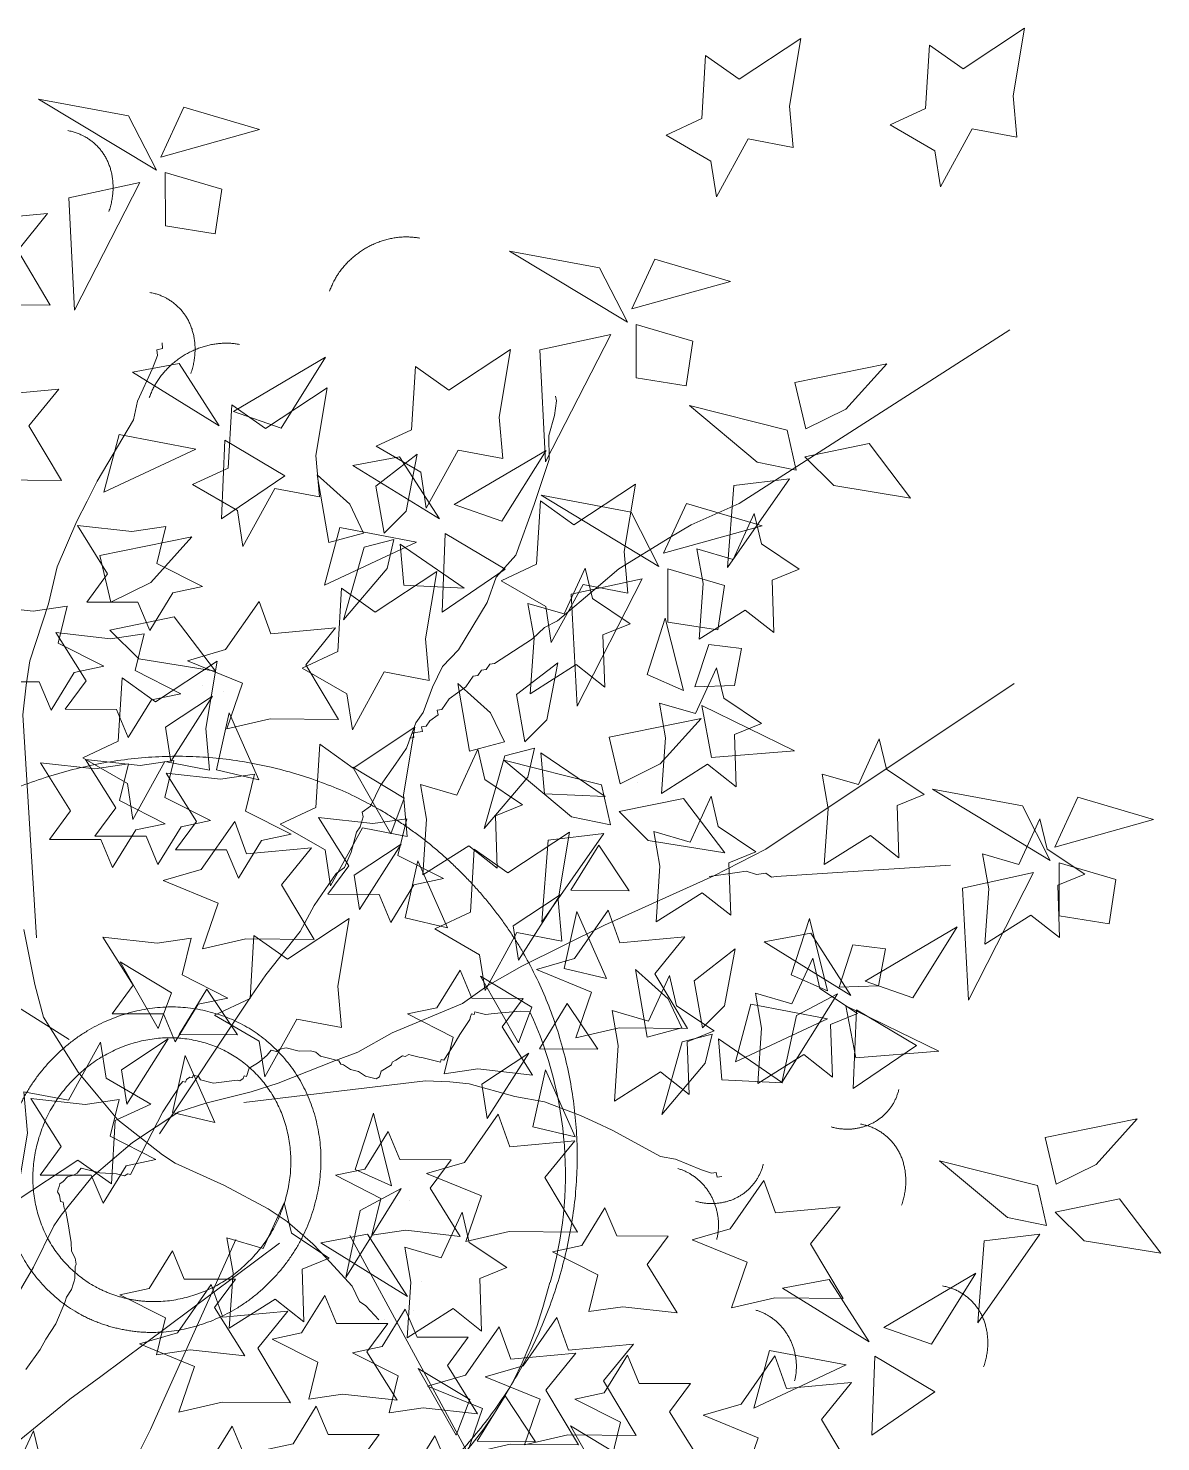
# Model space of a CAD drawing. Header units: millimetres. Extents: x 14385 to 129787, y 107826 to 186798.
# Drawn here: x 39644 to 40113, y 123360 to 123946 of the extents above; entities that cross this region are included whole.
import ezdxf

# ---------------------------------------------------------------- set-up
doc = ezdxf.new("R2010")
doc.units = ezdxf.units.MM
doc.header["$LTSCALE"] = 1000

# ---------------------------------------------------------------- blocks, each defined once
blk = doc.blocks.new('WWD')
at = {"color": 251, "linetype": 'Continuous', "lineweight": 5}
for p, q in [((-5.35, 253.11), (16.37, 249.04)), ((23.1, 235.89), (-5.35, 253.11)), ((-5.35, 253.11), (-5.35, 253.11)), ((24.17, 239.1), (29.77, 251.15)), ((29.77, 251.15), (48.01, 245.75)), ((16.37, 249.04), (23.1, 235.89)), ((48.01, 245.75), (24.17, 239.1)), ((24.17, 239.1), (24.17, 239.1)), ((19.09, 232.95), (1.94, 229.23)), ((3.34, 202.15), (19.09, 232.95)), ((19.09, 232.95), (19.09, 232.95)), ((25.25, 235.35), (38.93, 231.3)), ((25.28, 222.48), (25.25, 235.35)), ((25.25, 235.35), (25.25, 235.35)), ((1.94, 229.23), (3.34, 202.15)), ((38.93, 231.3), (37.34, 220.58)), ((37.34, 220.58), (25.28, 222.48)), ((108.39, 216.4), (130.12, 212.33)), ((136.85, 199.18), (108.39, 216.4)), ((108.39, 216.4), (108.39, 216.4)), ((130.12, 212.33), (136.85, 199.18)), ((137.91, 202.4), (143.51, 214.45)), ((143.51, 214.45), (161.76, 209.05)), ((161.76, 209.05), (137.91, 202.4)), ((137.91, 202.4), (137.91, 202.4)), ((138.99, 198.64), (152.67, 194.59)), ((139.02, 185.77), (138.99, 198.64)), ((138.99, 198.64), (138.99, 198.64)), ((132.83, 196.24), (115.68, 192.53)), ((117.08, 165.45), (132.83, 196.24)), ((132.83, 196.24), (132.83, 196.24)), ((152.67, 194.59), (151.09, 183.87)), ((115.68, 192.53), (117.08, 165.45)), ((28.57, 189.23), (17.31, 187.11)), ((38.25, 174.2), (28.57, 189.23)), ((63.95, 190.76), (41.73, 177.67)), ((53.26, 173.63), (63.95, 190.76)), ((177.29, 184.68), (199.53, 189.19)), ((199.53, 189.19), (189.64, 178.22)), ((17.31, 187.11), (38.25, 174.2)), ((151.09, 183.87), (139.02, 185.77)), ((179.99, 173.42), (177.29, 184.68)), ((41.73, 177.67), (53.26, 173.63)), ((41.73, 177.67), (41.73, 177.67)), ((151.83, 179.11), (175.44, 173.16)), ((168.22, 165.4), (151.83, 179.11)), ((151.83, 179.11), (151.83, 179.11)), ((189.64, 178.22), (179.99, 173.42)), ((38.25, 174.2), (38.25, 174.2)), ((14.13, 172.11), (10.41, 158.17)), ((32.63, 168.58), (14.13, 172.11)), ((38.84, 151.68), (39.6, 170.71)), ((39.6, 170.71), (54.09, 162.1)), ((39.6, 170.71), (39.6, 170.71)), ((175.44, 173.16), (177.6, 163.51)), ((179.99, 173.42), (179.99, 173.42)), ((10.41, 158.17), (32.63, 168.58)), ((32.63, 168.58), (32.63, 168.58)), ((76.11, 159.64), (86.07, 167.3)), ((86.07, 167.3), (83.44, 153.54)), ((117.21, 168.26), (94.99, 155.17)), ((106.52, 151.13), (117.21, 168.26)), ((179.74, 166.72), (195.28, 169.9)), ((195.28, 169.9), (205.23, 156.74)), ((81.83, 166.73), (70.57, 164.61)), ((70.57, 164.61), (91.51, 151.7)), ((91.51, 151.7), (81.83, 166.73)), ((177.6, 163.51), (168.22, 165.4)), ((186.73, 159.73), (179.74, 166.72)), ((179.74, 166.72), (179.74, 166.72)), ((54.09, 162.1), (38.84, 151.68)), ((64.77, 145.99), (61.94, 162.34)), ((61.94, 162.34), (69.83, 155.27)), ((161.03, 139.95), (176, 161.36)), ((176, 161.36), (162.6, 159.78)), ((176, 161.36), (176, 161.36)), ((78.11, 148.22), (76.11, 159.64)), ((116.03, 157.41), (137.75, 153.34)), ((144.48, 140.19), (116.03, 157.41)), ((116.03, 157.41), (116.03, 157.41)), ((162.6, 159.78), (161.03, 139.95)), ((205.23, 156.74), (186.73, 159.73)), ((69.83, 155.27), (73.16, 148.25)), ((94.99, 155.17), (106.52, 151.13)), ((94.99, 155.17), (94.99, 155.17)), ((145.55, 143.4), (151.15, 155.45)), ((151.15, 155.45), (169.39, 150.05)), ((83.44, 153.54), (78.11, 148.22)), ((91.51, 151.7), (91.51, 151.7)), ((137.75, 153.34), (144.48, 140.19)), ((9.43, 142.83), (31.67, 147.34)), ((31.67, 147.34), (21.78, 136.37)), ((67.39, 149.6), (63.67, 135.67)), ((73.16, 148.25), (64.77, 145.99)), ((85.89, 146.08), (67.39, 149.6)), ((73.16, 148.25), (73.16, 148.25)), ((78.11, 148.22), (78.11, 148.22)), ((92.1, 129.18), (92.86, 148.21)), ((92.86, 148.21), (107.35, 139.6)), ((92.86, 148.21), (92.86, 148.21)), ((169.39, 150.05), (145.55, 143.4)), ((63.67, 135.67), (85.89, 146.08)), ((68.31, 127.29), (73.25, 144.89)), ((73.25, 144.89), (80.44, 146.71)), ((80.44, 146.71), (78.82, 139.72)), ((81.99, 145.57), (82.85, 135.7)), ((97.48, 134.99), (81.99, 145.57)), ((81.99, 145.57), (81.99, 145.57)), ((85.89, 146.08), (85.89, 146.08)), ((145.55, 143.4), (145.55, 143.4)), ((12.14, 131.56), (9.43, 142.83)), ((78.82, 139.72), (68.31, 127.29)), ((107.35, 139.6), (92.1, 129.18)), ((140.47, 137.25), (123.32, 133.53)), ((124.72, 106.45), (140.47, 137.25)), ((140.47, 137.25), (140.47, 137.25)), ((146.63, 139.65), (160.31, 135.6)), ((146.65, 126.78), (146.63, 139.65)), ((146.63, 139.65), (146.63, 139.65)), ((21.78, 136.37), (12.14, 131.56)), ((82.85, 135.7), (97.48, 134.99)), ((123.32, 133.53), (124.72, 106.45)), ((160.31, 135.6), (158.72, 124.88)), ((12.14, 131.56), (12.14, 131.56)), ((11.89, 124.86), (27.43, 128.05)), ((27.43, 128.05), (37.37, 114.89)), ((68.31, 127.29), (68.31, 127.29)), ((141.6, 114.12), (146.02, 127.74)), ((146.02, 127.74), (150.39, 110.25)), ((158.72, 124.88), (146.65, 126.78)), ((18.87, 117.88), (11.89, 124.86)), ((11.89, 124.86), (11.89, 124.86)), ((153.19, 111.14), (156.5, 121.35)), ((156.5, 121.35), (164.39, 120.42)), ((164.39, 120.42), (162.71, 111.45)), ((37.37, 114.89), (18.87, 117.88)), ((110.1, 109.26), (120.06, 116.92)), ((120.06, 116.92), (117.42, 103.17)), ((150.39, 110.25), (141.6, 114.12)), ((34.16, 111.36), (34.16, 111.36)), ((39.26, 109.94), (39.26, 109.94)), ((98.75, 95.62), (95.93, 111.96)), ((95.93, 111.96), (103.81, 104.9)), ((112.1, 97.84), (110.1, 109.26)), ((150.39, 110.25), (150.39, 110.25)), ((162.71, 111.45), (153.19, 111.14)), ((153.19, 111.14), (153.19, 111.14)), ((36.65, 108.86), (25.31, 101.36)), ((26.62, 93.08), (36.65, 108.86)), ((36.65, 108.86), (36.65, 108.86)), ((154.82, 106.64), (157.18, 94.04)), ((177.24, 95.69), (154.82, 106.64)), ((154.82, 106.64), (154.82, 106.64)), ((40.68, 104.84), (37.65, 91.07)), ((47.87, 88.64), (40.68, 104.84)), ((40.68, 104.84), (40.68, 104.84)), ((103.81, 104.9), (107.15, 97.88)), ((117.42, 103.17), (112.1, 97.84)), ((132.44, 99), (154.68, 103.51)), ((154.68, 103.51), (144.79, 92.54)), ((25.31, 101.36), (26.62, 93.08)), ((107.15, 97.88), (98.75, 95.62)), ((107.15, 97.88), (107.15, 97.88)), ((107.23, 94.51), (114.42, 96.34)), ((112.1, 97.84), (112.1, 97.84)), ((114.42, 96.34), (112.81, 89.35)), ((135.15, 87.73), (132.44, 99)), ((157.18, 94.04), (177.24, 95.69)), ((102.29, 76.92), (107.23, 94.51)), ((106.99, 93.42), (130.59, 87.47)), ((123.37, 79.72), (106.99, 93.42)), ((106.99, 93.42), (106.99, 93.42)), ((115.97, 95.2), (116.83, 85.32)), ((131.47, 84.62), (115.97, 95.2)), ((115.97, 95.2), (115.97, 95.2)), ((144.79, 92.54), (135.15, 87.73)), ((37.65, 91.07), (47.87, 88.64)), ((82.98, 84.25), (70.55, 91.76)), ((70.55, 91.76), (79.72, 75.63)), ((112.81, 89.35), (102.29, 76.92)), ((130.59, 87.47), (132.75, 77.82)), ((135.15, 87.73), (135.15, 87.73)), ((139.36, 88.1), (139.36, 88.1)), ((210.54, 86.43), (232.27, 82.36)), ((239, 69.21), (210.54, 86.43)), ((210.54, 86.43), (210.54, 86.43)), ((79.72, 75.63), (82.98, 84.25)), ((116.83, 85.32), (131.47, 84.62)), ((134.89, 81.03), (150.43, 84.21)), ((150.43, 84.21), (160.38, 71.06)), ((232.27, 82.36), (239, 69.21)), ((240.06, 72.43), (245.67, 84.48)), ((245.67, 84.48), (263.91, 79.07)), ((132.75, 77.82), (123.37, 79.72)), ((141.88, 74.05), (134.89, 81.03)), ((134.89, 81.03), (134.89, 81.03)), ((263.91, 79.07), (240.06, 72.43)), ((79.72, 75.63), (79.72, 75.63)), ((102.29, 76.92), (102.29, 76.92)), ((116.19, 54.27), (131.15, 75.68)), ((131.15, 75.68), (117.75, 74.1)), ((131.15, 75.68), (131.15, 75.68)), ((82.21, 73.14), (70.87, 65.63)), ((72.18, 57.35), (82.21, 73.14)), ((82.21, 73.14), (82.21, 73.14)), ((84.82, 74.21), (84.82, 74.21)), ((117.75, 74.1), (116.19, 54.27)), ((123.24, 62.01), (129.94, 72.93)), ((129.94, 72.93), (137.3, 61.89)), ((160.38, 71.06), (141.88, 74.05)), ((240.06, 72.43), (240.06, 72.43)), ((86.24, 69.11), (83.21, 55.34)), ((93.43, 52.91), (86.24, 69.11)), ((86.24, 69.11), (86.24, 69.11)), ((241.14, 68.67), (254.82, 64.62)), ((241.17, 55.8), (241.14, 68.67)), ((241.14, 68.67), (241.14, 68.67)), ((70.87, 65.63), (72.18, 57.35)), ((234.98, 66.27), (217.83, 62.55)), ((219.23, 35.48), (234.98, 66.27)), ((234.98, 66.27), (234.98, 66.27)), ((118.14, 63.43), (118.14, 63.43)), ((137.3, 61.89), (123.24, 62.01)), ((123.24, 62.01), (123.24, 62.01)), ((217.83, 62.55), (219.23, 35.48)), ((254.82, 64.62), (253.24, 53.9)), ((120.63, 60.94), (109.29, 53.43)), ((110.6, 45.16), (120.63, 60.94)), ((120.63, 60.94), (120.63, 60.94)), ((83.21, 55.34), (93.43, 52.91)), ((124.66, 56.91), (121.63, 43.14)), ((131.84, 40.71), (124.66, 56.91)), ((124.66, 56.91), (124.66, 56.91)), ((176.44, 41.59), (180.85, 55.21)), ((180.85, 55.21), (185.22, 37.72)), ((253.24, 53.9), (241.17, 55.8)), ((109.29, 53.43), (110.6, 45.16)), ((181.13, 51.64), (169.88, 49.52)), ((190.82, 36.61), (181.13, 51.64)), ((216.51, 53.18), (194.29, 40.09)), ((205.83, 36.04), (216.51, 53.18)), ((152.97, 40.17), (162.93, 47.83)), ((162.93, 47.83), (160.3, 34.08)), ((169.88, 49.52), (190.82, 36.61)), ((188.03, 38.61), (191.34, 48.82)), ((191.34, 48.82), (199.23, 47.89)), ((199.23, 47.89), (197.54, 38.92)), ((26.75, 37.23), (14.33, 44.74)), ((14.33, 44.74), (23.5, 28.61)), ((113.79, 33.77), (101.36, 41.29)), ((101.36, 41.29), (110.53, 25.15)), ((121.63, 43.14), (131.84, 40.71)), ((141.63, 26.53), (138.8, 42.87)), ((138.8, 42.87), (146.69, 35.8)), ((185.22, 37.72), (176.44, 41.59)), ((28.6, 27.19), (35.3, 38.11)), ((35.3, 38.11), (42.66, 27.06)), ((154.97, 28.75), (152.97, 40.17)), ((185.22, 37.72), (185.22, 37.72)), ((197.54, 38.92), (188.03, 38.61)), ((188.03, 38.61), (188.03, 38.61)), ((194.29, 40.09), (205.83, 36.04)), ((194.29, 40.09), (194.29, 40.09)), ((23.5, 28.61), (26.75, 37.23)), ((115.64, 23.73), (122.33, 34.65)), ((122.33, 34.65), (129.69, 23.61)), ((146.69, 35.8), (150.02, 28.78)), ((166.69, 34.52), (162.97, 20.59)), ((185.2, 30.99), (166.69, 34.52)), ((187.58, 37.01), (174.19, 15.57)), ((177.7, 31.73), (187.58, 37.01)), ((190.82, 36.61), (190.82, 36.61)), ((98.8, 30.82), (96.37, 27.16)), ((98.99, 31.49), (98.8, 30.82)), ((99.19, 32.15), (98.99, 31.49)), ((99.82, 31.99), (99.19, 32.15)), ((100.02, 32.66), (99.82, 31.99)), ((100.66, 32.5), (100.02, 32.66)), ((101.29, 32.34), (100.66, 32.5)), ((102.57, 32.03), (101.29, 32.34)), ((104.68, 32.23), (102.57, 32.03)), ((111, 32.81), (104.68, 32.23)), ((110.53, 25.15), (113.79, 33.77)), ((113.32, 32.65), (111, 32.81)), ((160.3, 34.08), (154.97, 28.75)), ((162.97, 20.59), (185.2, 30.99)), ((174.19, 15.57), (177.7, 31.73)), ((185.2, 30.99), (185.2, 30.99)), ((189.66, 34.11), (192.02, 21.51)), ((212.08, 23.16), (189.66, 34.11)), ((189.66, 34.11), (189.66, 34.11)), ((191.4, 14.09), (192.16, 33.12)), ((192.16, 33.12), (206.66, 24.51)), ((192.16, 33.12), (192.16, 33.12)), ((23.5, 28.61), (23.5, 28.61)), ((150.02, 28.78), (141.63, 26.53)), ((150.02, 28.78), (150.02, 28.78)), ((154.97, 28.75), (154.97, 28.75)), ((25.99, 26.11), (14.65, 18.61)), ((15.96, 10.33), (25.99, 26.11)), ((25.99, 26.11), (25.99, 26.11)), ((42.66, 27.06), (28.6, 27.19)), ((28.6, 27.19), (28.6, 27.19)), ((54.43, 23.94), (52.96, 23.59)), ((55.07, 23.78), (54.43, 23.94)), ((94.96, 24.66), (93.75, 22.82)), ((96.37, 27.16), (94.96, 24.66)), ((110.53, 25.15), (110.53, 25.15)), ((145.17, 7.83), (150.11, 25.42)), ((150.11, 25.42), (157.3, 27.24)), ((157.3, 27.24), (155.68, 20.26)), ((158.84, 26.1), (159.7, 16.23)), ((174.34, 15.53), (158.84, 26.1)), ((158.84, 26.1), (158.84, 26.1)), ((206.66, 24.51), (191.4, 14.09)), ((30.02, 22.09), (26.98, 8.32)), ((37.2, 5.89), (30.02, 22.09)), ((30.02, 22.09), (30.02, 22.09)), ((47.98, 20.55), (47.15, 20.04)), ((49.83, 22.22), (47.98, 20.55)), ((50.85, 23.39), (49.83, 22.22)), ((52.13, 23.08), (50.85, 23.39)), ((52.96, 23.59), (52.13, 23.08)), ((55.71, 23.63), (55.07, 23.78)), ((56.34, 23.47), (55.71, 23.63)), ((57.62, 23.16), (56.34, 23.47)), ((60.36, 23.19), (57.62, 23.16)), ((61.64, 22.88), (60.36, 23.19)), ((62.72, 21.9), (61.64, 22.88)), ((64.64, 21.43), (62.72, 21.9)), ((65.28, 21.28), (64.64, 21.43)), ((65.91, 21.12), (65.28, 21.28)), ((66.55, 20.97), (65.91, 21.12)), ((67.19, 20.81), (66.55, 20.97)), ((67.63, 19.99), (67.19, 20.81)), ((80.08, 20.49), (79.89, 19.83)), ((80.91, 21), (80.08, 20.49)), ((82.57, 22.01), (80.91, 21)), ((83.21, 21.85), (82.57, 22.01)), ((84.04, 22.36), (83.21, 21.85)), ((84.68, 22.2), (84.04, 22.36)), ((85.32, 22.05), (84.68, 22.2)), ((85.96, 21.89), (85.32, 22.05)), ((86.59, 21.73), (85.96, 21.89)), ((87.23, 21.58), (86.59, 21.73)), ((87.87, 21.42), (87.23, 21.58)), ((88.51, 21.27), (87.87, 21.42)), ((89.15, 21.11), (88.51, 21.27)), ((89.78, 20.95), (89.15, 21.11)), ((90.42, 20.8), (89.78, 20.95)), ((91.7, 20.48), (90.42, 20.8)), ((91.89, 21.15), (91.7, 20.48)), ((92.53, 20.99), (91.89, 21.15)), ((93.75, 22.82), (92.53, 20.99)), ((113.02, 22.66), (101.68, 15.15)), ((103, 6.88), (113.02, 22.66)), ((113.02, 22.66), (113.02, 22.66)), ((129.69, 23.61), (115.64, 23.73)), ((115.64, 23.73), (115.64, 23.73)), ((192.02, 21.51), (212.08, 23.16)), ((14.65, 18.61), (15.96, 10.33)), ((32.01, 17.35), (31.82, 16.69)), ((32.65, 17.2), (32.01, 17.35)), ((33.29, 17.04), (32.65, 17.2)), ((44.27, 17.19), (44.08, 16.53)), ((44.91, 17.03), (44.27, 17.19)), ((45.48, 19.03), (44.91, 17.03)), ((47.15, 20.04), (45.48, 19.03)), ((68.27, 19.83), (67.63, 19.99)), ((69.99, 18.7), (68.27, 19.83)), ((70.63, 18.54), (69.99, 18.7)), ((71.91, 18.23), (70.63, 18.54)), ((73.63, 17.1), (71.91, 18.23)), ((74.91, 16.78), (73.63, 17.1)), ((77.4, 18.3), (77.01, 16.98)), ((78.23, 18.81), (77.4, 18.3)), ((79.89, 19.83), (78.23, 18.81)), ((117.05, 18.63), (114.02, 4.86)), ((124.24, 2.43), (117.05, 18.63)), ((117.05, 18.63), (117.05, 18.63)), ((155.68, 20.26), (145.17, 7.83)), ((28.31, 14), (27.09, 12.17)), ((28.5, 14.66), (28.31, 14)), ((29.52, 15.83), (28.5, 14.66)), ((30.16, 15.68), (29.52, 15.83)), ((30.35, 16.34), (30.16, 15.68)), ((31.18, 16.85), (30.35, 16.34)), ((31.82, 16.69), (31.18, 16.85)), ((33.74, 16.22), (33.29, 17.04)), ((34.37, 16.06), (33.74, 16.22)), ((35.65, 15.75), (34.37, 16.06)), ((36.29, 15.6), (35.65, 15.75)), ((36.93, 15.44), (36.29, 15.6)), ((42.61, 16.18), (36.93, 15.44)), ((43.25, 16.02), (42.61, 16.18)), ((44.08, 16.53), (43.25, 16.02)), ((75.54, 16.63), (74.91, 16.78)), ((76.18, 16.47), (75.54, 16.63)), ((77.01, 16.98), (76.18, 16.47)), ((101.68, 15.15), (103, 6.88)), ((159.7, 16.23), (174.34, 15.53)), ((174.19, 15.57), (174.19, 15.57)), ((27.09, 12.17), (24.66, 8.5)), ((24.66, 8.5), (16.85, -6.64)), ((26.98, 8.32), (37.2, 5.89)), ((71.09, -5.47), (75.51, 8.14)), ((75.51, 8.14), (79.88, -9.34)), ((145.17, 7.83), (145.17, 7.83)), ((114.02, 4.86), (124.24, 2.43)), ((237.74, 2.26), (259.98, 6.77)), ((259.98, 6.77), (250.08, -4.2)), ((240.44, -9), (237.74, 2.26)), ((212.28, -3.31), (235.88, -9.26)), ((228.66, -17.02), (212.28, -3.31)), ((212.28, -3.31), (212.28, -3.31)), ((3.95, -6.32), (3.12, -6.83)), ((4.98, -5.15), (3.95, -6.32)), ((8.17, -5.94), (4.98, -5.15)), ((9.44, -6.25), (8.17, -5.94)), ((13.46, -6.52), (9.44, -6.25)), ((15.38, -6.99), (13.46, -6.52)), ((16.21, -6.49), (15.38, -6.99)), ((16.85, -6.64), (16.21, -6.49)), ((79.88, -9.34), (71.09, -5.47)), ((250.08, -4.2), (240.44, -9)), ((0.63, -8.35), (-0.2, -8.86)), ((1.65, -7.18), (0.63, -8.35)), ((3.12, -6.83), (1.65, -7.18)), ((82.23, -10.05), (68.85, -31.49)), ((72.35, -15.33), (82.23, -10.05)), ((79.88, -9.34), (79.88, -9.34)), ((235.88, -9.26), (238.05, -18.92)), ((240.44, -9), (240.44, -9)), ((84.31, -12.96), (84.31, -12.96)), ((240.19, -15.7), (255.73, -12.52)), ((255.73, -12.52), (265.68, -25.68)), ((68.85, -31.49), (72.35, -15.33)), ((238.05, -18.92), (228.66, -17.02)), ((247.17, -22.69), (240.19, -15.7)), ((240.19, -15.7), (240.19, -15.7)), ((74.06, -21.04), (62.81, -23.16)), ((62.81, -23.16), (83.75, -36.07)), ((83.75, -36.07), (74.06, -21.04)), ((221.48, -42.47), (236.45, -21.06)), ((223.05, -22.64), (221.48, -42.47)), ((236.45, -21.06), (223.05, -22.64)), ((236.45, -21.06), (236.45, -21.06)), ((265.68, -25.68), (247.17, -22.69)), ((220.99, -30.47), (198.76, -43.56)), ((210.3, -47.61), (220.99, -30.47)), ((68.85, -31.49), (68.85, -31.49)), ((87.22, -32.59), (87.22, -32.59)), ((117.75, -34.19), (118.17, -32.73)), ((185.6, -32), (174.35, -34.12)), ((174.35, -34.12), (195.29, -47.04)), ((195.29, -47.04), (185.6, -32)), ((83.75, -36.07), (83.75, -36.07)), ((116.42, -38.76), (117.75, -34.19)), ((85.09, -39.56), (85.09, -39.56)), ((78.13, -41.69), (78.13, -41.69)), ((198.76, -43.56), (210.3, -47.61)), ((198.76, -43.56), (198.76, -43.56)), ((195.29, -47.04), (195.29, -47.04)), ((171.17, -49.13), (167.44, -63.06)), ((189.67, -52.65), (171.17, -49.13)), ((195.87, -69.56), (196.64, -50.53)), ((196.64, -50.53), (211.13, -59.14)), ((196.64, -50.53), (196.64, -50.53)), ((98.77, -61), (86.34, -53.49)), ((86.34, -53.49), (95.51, -69.63)), ((167.44, -63.06), (189.67, -52.65)), ((189.67, -52.65), (189.67, -52.65)), ((95.51, -69.63), (98.77, -61)), ((100.61, -71.04), (107.31, -60.13)), ((107.31, -60.13), (114.67, -71.17)), ((211.13, -59.14), (195.87, -69.56)), ((135.55, -74.84), (123.12, -67.33)), ((123.12, -67.33), (132.29, -83.46)), ((95.51, -69.63), (95.51, -69.63)), ((114.67, -71.17), (100.61, -71.04)), ((100.61, -71.04), (100.61, -71.04))]:
    blk.add_line(p, q, dxfattribs=at)
at = {"color": 57, "linetype": 'Continuous', "lineweight": 5}
for p, q in [((-0.59, -10.19), (-0.78, -10.85)), ((-0.39, -9.52), (-0.59, -10.19)), ((-0.2, -8.86), (-0.39, -9.52)), ((-0.78, -10.85), (-0.33, -11.67)), ((-0.33, -11.67), (-0.08, -13.15)), ((-0.08, -13.15), (0.56, -13.31)), ((0.56, -13.31), (0.81, -14.79)), ((0.81, -14.79), (1.26, -15.61)), ((1.26, -15.61), (1.76, -18.58)), ((1.76, -18.58), (2.01, -20.06)), ((2.01, -20.06), (2.52, -23.03)), ((2.52, -23.03), (2.58, -25.18)), ((2.58, -25.18), (3.47, -26.82)), ((3.47, -26.82), (3.72, -28.3)), ((3.53, -28.96), (3.4, -31.78)), ((3.72, -28.3), (3.53, -28.96)), ((3.01, -33.1), (2.63, -34.43)), ((3.21, -32.44), (3.01, -33.1)), ((3.4, -31.78), (3.21, -32.44)), ((1.41, -36.26), (1.03, -37.59)), ((2.63, -34.43), (1.41, -36.26)), ((1.03, -37.59), (-1.15, -42.74)), ((-1.15, -42.74), (-3.58, -46.41)), ((-3.58, -46.41), (-4.99, -48.91)), ((-4.99, -48.91), (-8.45, -53.75))]:
    blk.add_line(p, q, dxfattribs=at)
for points in [[(-8.89, 52.57), (-6.28, 39.23), (-4.15, 31.37), (4.19, 18.09), (9, 12.32), (13.81, 6.55), (24.59, -1.89), (27.64, -3.92), (39.58, -9.26), (50.13, -14.96), (50.13, -14.96), (54.69, -18), (60.91, -23.41), (64.08, -26.8), (70.41, -33.58), (72.18, -37.33), (73.7, -38.34), (76.87, -41.73)], [(229.26, 197.35), (163.89, 155.44), (152.25, 150.27), (147.1, 147.2), (134.78, 139.63), (129.86, 135.44), (120.01, 127.06), (116.88, 125.45), (113.97, 122.71), (104.79, 116.75), (103.67, 116.58), (102.78, 115.3), (101.66, 115.13), (100.76, 113.85), (99.64, 113.68), (97.85, 111.11), (95.84, 109.66), (93.82, 108.21), (92.04, 105.63), (90.92, 105.47), (91.14, 104.35), (89.13, 102.9), (88.23, 101.61), (87.11, 101.45), (87.34, 100.32), (86.22, 100.16), (85.1, 100), (85.32, 98.87), (84.2, 98.71)], [(-5.85, 50.55), (-9.16, 104.34), (-8.36, 111.55), (-7.44, 117.39), (-2.92, 131.16), (-0.84, 140.1), (3.93, 151.12), (6.37, 155.95), (8.81, 160.78), (17.54, 175.63), (18.58, 180.1), (22.18, 188.03), (23.34, 191.13), (23.22, 192.5), (24.62, 192.86), (24.5, 194.23), (24.5, 194.23)], [(23.85, 3.16), (45.98, 36.46), (49.56, 41.61), (57.83, 52.07), (61.18, 58.34), (66.55, 66.06), (68.57, 67.51), (70.13, 71.21), (70.8, 73.62), (71.47, 76.03), (72.36, 77.32), (73.03, 79.73), (72.8, 80.85), (74.82, 82.3), (77.27, 87.29), (80.85, 92.44), (81.75, 93.72), (83.53, 96.3), (85.77, 102.41), (87.55, 104.98), (89.79, 111.09), (92.24, 116.07), (96.05, 120.1), (102.98, 131.52), (105.21, 137.63), (109.9, 142.94), (114.37, 155.15), (117.94, 166.08), (117.93, 171.86), (119.26, 176.69), (119.71, 180.22), (119.48, 181.34), (119.48, 181.34)], [(2.06, 25.95), (-37.42, 50.86)], [(230.29, 111.92), (170.29, 71.94), (157.75, 65.49), (131.33, 53.54), (111.4, 43.69), (103.12, 39.01), (97.07, 34.66), (80.06, 27.55), (71.77, 22.87), (66.4, 20.93), (52.51, 15.44), (46.02, 13.34), (35.04, 10.58), (28.55, 8.47), (17.35, 1.06), (12.43, -3.13), (7.51, -7.32), (0.13, -16.49), (-1.66, -19.06), (-6.58, -29.03), (-11.72, -37.88)], [(214.89, 68.04), (172.77, 65.36), (171.65, 65.2), (170.3, 66.16), (169.18, 66), (168.06, 65.83), (165.59, 66.63), (163.35, 66.3), (162.23, 66.14), (159.99, 65.81), (158.87, 65.65), (157.75, 65.49), (157.75, 65.49), (156.63, 65.32)], [(44.23, 10.76), (88.14, 16.01), (93.97, 15.7), (98.67, 15.23), (109.66, 12.21), (116.83, 10.94), (125.57, 7.59), (129.39, 5.83), (133.2, 4.08), (144.86, -2.32), (148.45, -2.95), (154.73, -5.51), (157.19, -6.3), (158.31, -6.14), (158.54, -7.26), (159.66, -7.1), (159.66, -7.1)], [(52.82, -23.23), (9.66, -55.45), (2.22, -60.93), (-9.62, -70.53), (-15.53, -75.33)], [(42.28, -22.31), (24.69, -61.51), (21.72, -68.26), (16.24, -79.16)], [(69.8, -21.37), (115.98, -106.39)]]:
    blk.add_lwpolyline(points, dxfattribs=at)
at = {"color": 251, "linetype": 'Continuous', "lineweight": 5}
for points in [[(230.07, 253.87), (232.81, 270.2), (217.92, 260.37), (209.82, 266.11), (208.89, 250.84), (200.32, 246.84), (211.11, 240.59), (212.45, 231.91), (220.14, 245.91), (230.95, 243.87), (230.07, 253.87)], [(175.99, 251.42), (178.73, 267.75), (163.84, 257.92), (155.74, 263.66), (154.81, 248.39), (146.24, 244.39), (157.04, 238.14), (158.37, 229.46), (166.06, 243.46), (176.87, 241.42), (175.99, 251.42)], [(-19, 203.51), (-2.52, 203.34), (-10.38, 216.55), (-3.18, 225.45), (-18.84, 224.01), (-21.65, 231.87), (-29.79, 220.21), (-38.98, 217.54), (-25.69, 212.1), (-29.48, 201.09), (-19, 203.51)], [(105.91, 176.26), (108.65, 192.59), (93.75, 182.76), (85.66, 188.5), (84.72, 173.23), (76.15, 169.23), (86.95, 162.98), (88.28, 154.3), (95.98, 168.3), (106.78, 166.26), (105.91, 176.26)], [(-16.31, 161.11), (0.17, 160.94), (-7.69, 174.15), (-0.49, 183.05), (-16.15, 181.61), (-18.96, 189.47), (-27.11, 177.81), (-36.29, 175.14), (-23, 169.71), (-26.79, 158.69), (-16.31, 161.11)], [(61.61, 167.01), (64.35, 183.35), (49.46, 173.52), (41.36, 179.25), (40.43, 163.98), (31.85, 159.98), (42.66, 153.73), (43.99, 145.06), (51.68, 159.05), (62.49, 157.02), (61.61, 167.01)], [(136.1, 143.79), (138.84, 160.12), (123.95, 150.29), (115.85, 156.03), (114.91, 140.76), (106.34, 136.76), (117.14, 130.51), (118.47, 121.83), (126.17, 135.83), (136.98, 133.79), (136.1, 143.79)], [(155.15, 136.07), (154.22, 122.66), (165.34, 129.68), (172.24, 124.25), (171.81, 136.92), (178.33, 139.58), (169.24, 145.65), (167.5, 153), (162.45, 141.93), (153.67, 144.48), (155.15, 136.07)], [(17.2, 148.64), (4.04, 150.09), (11.33, 138.44), (6.28, 131.58), (18.66, 131.55), (21.5, 124.77), (27.1, 133.85), (34.22, 135.34), (23.2, 140.94), (25.37, 149.83), (17.2, 148.64)], [(88.09, 122.7), (90.83, 139.03), (75.94, 129.2), (67.85, 134.94), (66.91, 119.67), (58.34, 115.67), (69.14, 109.42), (70.47, 100.74), (78.16, 114.74), (88.97, 112.71), (88.09, 122.7)], [(114.31, 122.89), (113.39, 109.48), (124.51, 116.5), (131.41, 111.07), (130.97, 123.73), (137.5, 126.39), (128.41, 132.46), (126.67, 139.81), (121.62, 128.74), (112.84, 131.3), (114.31, 122.89)], [(-6.64, 129.4), (-19.8, 130.85), (-12.51, 119.21), (-17.56, 112.35), (-5.18, 112.31), (-2.33, 105.53), (3.26, 114.61), (10.38, 116.11), (-0.64, 121.7), (1.53, 130.59), (-6.64, 129.4)], [(50.59, 103.43), (67.07, 103.26), (59.21, 116.47), (66.4, 125.38), (50.75, 123.93), (47.94, 131.79), (39.79, 120.13), (30.6, 117.46), (43.9, 112.03), (40.11, 101.01), (50.59, 103.43)], [(12.01, 122.77), (-1.15, 124.23), (6.14, 112.58), (1.09, 105.72), (13.47, 105.69), (16.32, 98.9), (21.91, 107.99), (29.03, 109.48), (18.01, 115.07), (20.18, 123.96), (12.01, 122.77)], [(35.07, 101.04), (37.81, 117.38), (22.92, 107.54), (14.82, 113.28), (13.88, 98.01), (5.31, 94.01), (16.11, 87.76), (17.45, 79.08), (25.14, 93.08), (35.95, 91.04), (35.07, 101.04)], [(146.05, 98.82), (145.12, 85.4), (156.24, 92.43), (163.14, 87), (162.71, 99.66), (169.24, 102.32), (160.14, 108.39), (158.41, 115.74), (153.35, 104.67), (144.58, 107.23), (146.05, 98.82)], [(82.8, 85.02), (85.54, 101.36), (70.64, 91.53), (62.55, 97.27), (61.61, 82), (53.04, 77.99), (63.84, 71.75), (65.17, 63.07), (72.86, 77.07), (83.67, 75.03), (82.8, 85.02)], [(88.35, 79.14), (87.43, 65.73), (98.55, 72.75), (105.45, 67.32), (105.01, 79.99), (111.54, 82.65), (102.44, 88.72), (100.71, 96.07), (95.66, 85), (86.88, 87.56), (88.35, 79.14)], [(185.35, 81.66), (184.42, 68.25), (195.54, 75.27), (202.44, 69.84), (202.01, 82.51), (208.54, 85.17), (199.44, 91.24), (197.71, 98.59), (192.66, 87.52), (183.88, 90.08), (185.35, 81.66)], [(8.23, 91.35), (-4.92, 92.81), (2.37, 81.16), (-2.69, 74.3), (9.69, 74.27), (12.54, 67.48), (18.13, 76.57), (25.25, 78.06), (14.23, 83.65), (16.4, 92.54), (8.23, 91.35)], [(19.16, 92.12), (6.01, 93.58), (13.3, 81.93), (8.24, 75.07), (20.62, 75.04), (23.47, 68.25), (29.06, 77.34), (36.19, 78.83), (25.17, 84.42), (27.34, 93.31), (19.16, 92.12)], [(38.63, 88.83), (25.47, 90.29), (32.76, 78.64), (27.71, 71.78), (40.08, 71.74), (42.93, 64.96), (48.53, 74.04), (55.65, 75.54), (44.63, 81.13), (46.8, 90.02), (38.63, 88.83)], [(144.73, 67.8), (143.81, 54.39), (154.93, 61.41), (161.83, 55.98), (161.39, 68.65), (167.92, 71.3), (158.82, 77.38), (157.09, 84.72), (152.04, 73.65), (143.26, 76.21), (144.73, 67.8)], [(44.72, 50.3), (61.2, 50.13), (53.34, 63.34), (60.53, 72.24), (44.88, 70.8), (42.07, 78.65), (33.92, 67), (24.73, 64.33), (38.03, 58.89), (34.24, 47.88), (44.72, 50.3)], [(75.42, 78.11), (62.26, 79.56), (69.55, 67.92), (64.5, 61.06), (76.88, 61.02), (79.72, 54.24), (85.32, 63.32), (92.44, 64.82), (81.42, 70.41), (83.59, 79.3), (75.42, 78.11)], [(224.13, 62.38), (223.21, 48.97), (234.32, 55.99), (241.23, 50.56), (240.79, 63.23), (247.32, 65.89), (238.22, 71.96), (236.49, 79.3), (231.44, 68.23), (222.66, 70.79), (224.13, 62.38)], [(120.14, 59.73), (122.88, 76.06), (107.99, 66.23), (99.89, 71.97), (98.95, 56.7), (90.38, 52.7), (101.18, 46.45), (102.51, 37.78), (110.2, 51.77), (121.01, 49.73), (120.14, 59.73)], [(66.92, 38.87), (69.66, 55.2), (54.77, 45.37), (46.67, 51.11), (45.73, 35.84), (37.17, 31.84), (47.96, 25.59), (49.3, 16.91), (56.99, 30.91), (67.8, 28.87), (66.92, 38.87)], [(134.89, 28.82), (151.37, 28.64), (143.51, 41.85), (150.71, 50.76), (135.05, 49.31), (132.24, 57.17), (124.09, 45.51), (114.91, 42.84), (128.2, 37.41), (124.41, 26.4), (134.89, 28.82)], [(23.33, 49.25), (10.18, 50.7), (17.47, 39.06), (12.41, 32.2), (24.79, 32.16), (27.64, 25.38), (33.23, 34.46), (40.35, 35.96), (29.33, 41.55), (31.51, 50.44), (23.33, 49.25)], [(169.28, 28.72), (168.35, 15.31), (179.47, 22.33), (186.37, 16.9), (185.94, 29.57), (192.47, 32.23), (183.37, 38.3), (181.64, 45.64), (176.58, 34.57), (167.8, 37.13), (169.28, 28.72)], [(100.75, 18.85), (113.91, 17.39), (106.62, 29.04), (111.67, 35.9), (99.3, 35.94), (96.45, 42.72), (90.85, 33.64), (83.73, 32.14), (94.75, 26.55), (92.58, 17.66), (100.75, 18.85)], [(134.66, 24.52), (133.74, 11.11), (144.86, 18.13), (151.76, 12.7), (151.32, 25.37), (157.85, 28.03), (148.75, 34.1), (147.02, 41.45), (141.97, 30.38), (133.19, 32.93), (134.66, 24.52)], [(-8.01, 3.35), (-10.75, -12.99), (4.14, -3.16), (12.24, -8.9), (13.17, 6.37), (21.74, 10.38), (10.94, 16.62), (9.61, 25.3), (1.92, 11.3), (-8.89, 13.34), (-8.01, 3.35)], [(5.94, 10.28), (-7.22, 11.74), (0.07, 0.09), (-4.98, -6.77), (7.39, -6.81), (10.24, -13.59), (15.84, -4.51), (22.96, -3.01), (11.94, 2.58), (14.11, 11.47), (5.94, 10.28)], [(108.31, -20.41), (124.79, -20.59), (116.93, -7.38), (124.13, 1.53), (108.47, 0.08), (105.66, 7.94), (97.51, -3.72), (88.33, -6.38), (101.62, -11.82), (97.83, -22.83), (108.31, -20.41)], [(83.36, -20.12), (96.51, -21.58), (89.22, -9.93), (94.28, -3.07), (81.9, -3.03), (79.05, 3.75), (73.46, -5.33), (66.33, -6.83), (77.35, -12.42), (75.18, -21.31), (83.36, -20.12)], [(172.46, -36.43), (188.94, -36.6), (181.08, -23.39), (188.28, -14.49), (172.62, -15.93), (169.81, -8.07), (161.67, -19.73), (152.48, -22.4), (165.77, -27.83), (161.98, -38.85), (172.46, -36.43)], [(41.63, -30.38), (40.7, -43.79), (51.82, -36.77), (58.72, -42.2), (58.29, -29.53), (64.82, -26.88), (55.72, -20.8), (53.99, -13.46), (48.93, -24.53), (40.15, -21.97), (41.63, -30.38)], [(84.57, -32.63), (83.64, -46.05), (94.76, -39.02), (101.66, -44.45), (101.23, -31.79), (107.76, -29.13), (98.66, -23.06), (96.93, -15.71), (91.87, -26.78), (83.1, -24.22), (84.57, -32.63)], [(135.76, -38.58), (148.92, -40.03), (141.63, -28.38), (146.68, -21.52), (134.3, -21.49), (131.45, -14.71), (125.86, -23.79), (118.74, -25.29), (129.76, -30.88), (127.59, -39.77), (135.76, -38.58)], [(31.27, -48.98), (44.43, -50.44), (37.14, -38.79), (42.19, -31.93), (29.81, -31.89), (26.96, -25.11), (21.37, -34.19), (14.25, -35.69), (25.27, -41.28), (23.1, -50.17), (31.27, -48.98)], [(39.02, -61.59), (55.5, -61.76), (47.64, -48.56), (54.83, -39.65), (39.17, -41.1), (36.36, -33.24), (28.22, -44.9), (19.03, -47.56), (32.32, -53), (28.54, -64.01), (39.02, -61.59)], [(68.06, -59.7), (81.22, -61.16), (73.93, -49.51), (78.98, -42.65), (66.6, -42.62), (63.76, -35.83), (58.16, -44.92), (51.04, -46.41), (62.06, -52), (59.89, -60.89), (68.06, -59.7)], [(87.53, -62.99), (100.68, -64.45), (93.39, -52.8), (98.44, -45.94), (86.07, -45.91), (83.22, -39.13), (77.62, -48.21), (70.5, -49.7), (81.52, -55.3), (79.35, -64.18), (87.53, -62.99)], [(108.57, -71.77), (125.05, -71.94), (117.19, -58.73), (124.38, -49.83), (108.72, -51.27), (105.91, -43.41), (97.77, -55.07), (88.58, -57.74), (101.87, -63.18), (98.09, -74.19), (108.57, -71.77)], [(122.49, -69.52), (138.97, -69.69), (131.11, -56.48), (138.31, -47.58), (122.65, -49.03), (119.84, -41.17), (111.69, -52.83), (102.51, -55.49), (115.8, -60.93), (112.01, -71.94), (122.49, -69.52)], [(141.17, -74.17), (154.33, -75.62), (147.04, -63.98), (152.09, -57.12), (139.72, -57.08), (136.87, -50.3), (131.27, -59.38), (124.15, -60.88), (135.17, -66.47), (133, -75.36), (141.17, -74.17)], [(175.15, -78.82), (191.63, -79), (183.77, -65.79), (190.96, -56.88), (175.31, -58.33), (172.5, -50.47), (164.35, -62.13), (155.16, -64.8), (168.46, -70.23), (164.67, -81.25), (175.15, -78.82)], [(66.03, -86.49), (79.18, -87.94), (71.89, -76.29), (76.95, -69.43), (64.57, -69.4), (61.72, -62.62), (56.12, -71.7), (49, -73.19), (60.02, -78.79), (57.85, -87.67), (66.03, -86.49)], [(45.71, -91.28), (58.87, -92.73), (51.58, -81.09), (56.63, -74.23), (44.26, -74.19), (41.41, -67.41), (35.81, -76.49), (28.69, -77.99), (39.71, -83.58), (37.54, -92.47), (45.71, -91.28)], [(-18.91, -85.47), (-19.84, -98.88), (-8.72, -91.86), (-1.82, -97.29), (-2.25, -84.62), (4.27, -81.96), (-4.82, -75.89), (-6.55, -68.54), (-11.61, -79.61), (-20.39, -77.06), (-18.91, -85.47)], [(94.68, -93.65), (107.84, -95.1), (100.55, -83.45), (105.6, -76.59), (93.22, -76.56), (90.37, -69.78), (84.78, -78.86), (77.66, -80.35), (88.68, -85.94), (86.51, -94.83), (94.68, -93.65)]]:
    blk.add_lwpolyline(points, dxfattribs=at)
for centre, radius, start, end in [((27.99, -6.55), 93.91, 343.8114, 24.6693), ((24.2, -11.99), 96.03, 256.2178, 343.8114)]:
    blk.add_arc(centre, radius, start, end, dxfattribs=at)
for points in [[(11.63, 225.93), (13.16, 230.38), (11.63, 238.87), (5.91, 244.69), (1.73, 245.47)], [(86.7, 219.5), (82.33, 220.33), (73.3, 217.49), (66.4, 210.93), (64.93, 206.67)], [(31.43, 186.84), (32.96, 191.29), (31.43, 199.78), (25.71, 205.6), (21.53, 206.39)], [(43.17, 193.84), (38.8, 194.66), (29.77, 191.82), (22.87, 185.26), (21.4, 181)], [(186.06, 4.87), (189.6, 3.84), (196.58, 5.49), (201.58, 10.42), (202.42, 13.85)], [(203.09, -14.01), (204.62, -9.56), (203.09, -1.07), (197.37, 4.75), (193.19, 5.54)], [(158.45, -22.3), (159.33, -18.71), (157.45, -11.5), (152.45, -6.2), (149.05, -5.21)], [(153.32, -13.09), (156.87, -14.12), (163.85, -12.47), (168.85, -7.55), (169.69, -4.11)], [(222.89, -53.1), (224.42, -48.65), (222.89, -40.16), (217.17, -34.34), (212.99, -33.55)], [(177.26, -56.49), (178.14, -52.9), (176.26, -45.69), (171.26, -40.39), (167.86, -39.4)]]:
    blk.add_open_spline(points, degree=2, dxfattribs=at)
at = {"color": 57, "linetype": 'Continuous', "lineweight": 5}
for points in [[(96.7, 66.33), (77.96, 85.07), (25.82, 97.86), (-27, 82.53), (-66.35, 43.18), (-81.68, -9.64), (-68.89, -61.78), (-31.41, -99.27), (20.73, -112.06), (73.55, -96.72), (112.9, -57.37), (128.23, -4.55), (115.44, 47.58), (96.7, 66.33)], [(13.33, -43.72), (23.18, -46.13), (43.22, -40.07), (58.22, -24.74), (64.17, -4.26), (59.47, 15.91), (45.38, 30.34), (25.68, 35.17), (5.64, 29.11), (-9.36, 13.78), (-15.31, -6.71), (-10.61, -26.87), (3.48, -41.3), (13.33, -43.72)], [(15.43, -36.48), (23.41, -38.44), (39.66, -33.53), (51.82, -21.1), (56.65, -4.49), (52.84, 11.86), (41.41, 23.56), (25.44, 27.48), (9.19, 22.56), (-2.97, 10.14), (-7.79, -6.48), (-3.98, -22.82), (7.44, -34.52), (15.43, -36.48)]]:
    blk.add_open_spline(points, degree=2, dxfattribs=at)

msp = doc.modelspace()

# ---------------------------------------------------------------- block references
at = {"xscale": 1.716000000014901, "yscale": 1.716000000014901, "zscale": 1.716000000014901}
msp.add_blockref('WWD', (39657.25, 123481.85), dxfattribs=at)

doc.saveas('drawing.dxf')
